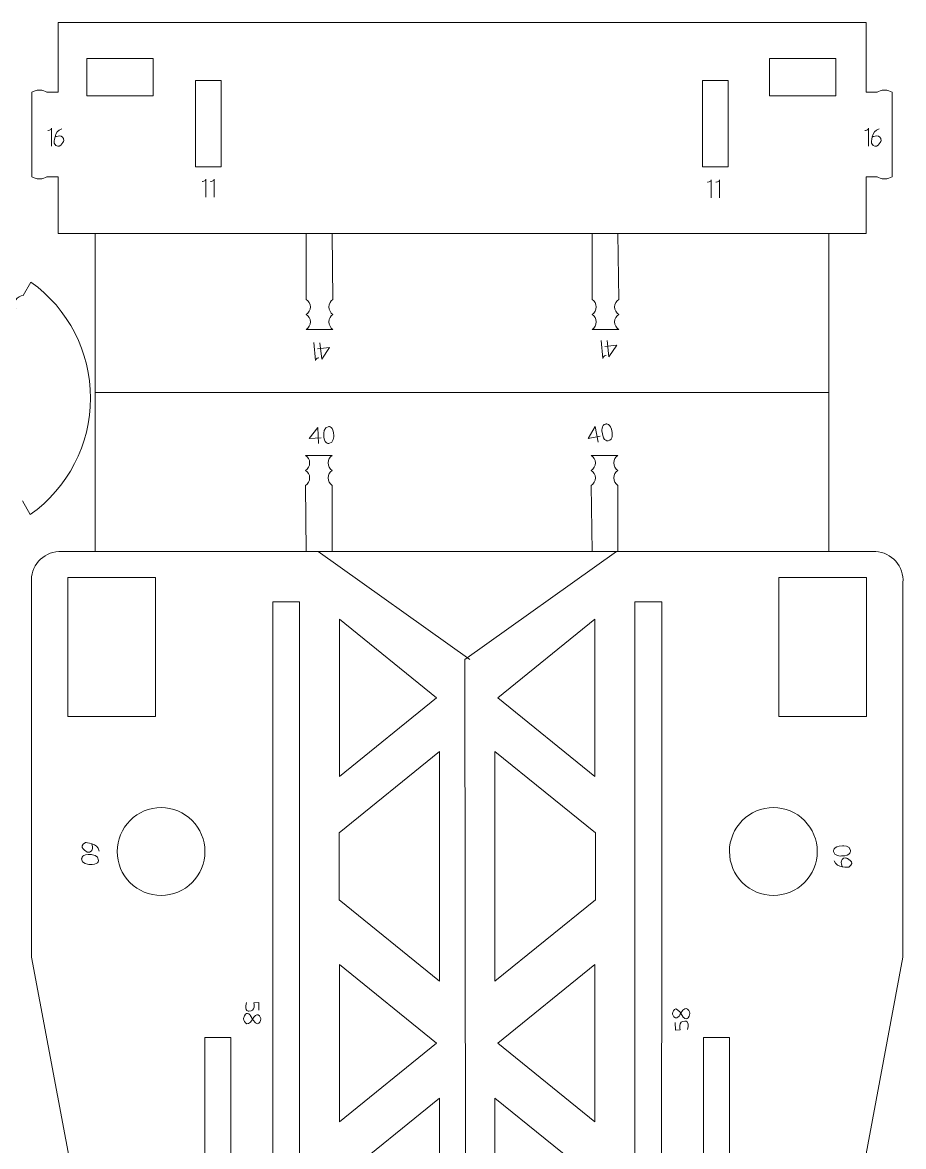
# Model space of a CAD drawing. Header units: centimetres. Extents: x -25 to 25, y -32.5 to 32.5.
# Drawn here: x 3.42 to 13.63, y 7.08 to 20.1 of the extents above; entities that cross this region are included whole.
import ezdxf

# ---------------------------------------------------------------- set-up
doc = ezdxf.new("R2010")
doc.units = ezdxf.units.CM
doc.header["$MEASUREMENT"] = 0
doc.layers.add('Capa 1', color=7, linetype='Continuous')

msp = doc.modelspace()

# ---------------------------------------------------------------- linework, layer by layer
at = {"layer": 'Capa 1', "color": 250, "lineweight": 20}
for points, knots in [([(3.70467, 19.29612), (3.70467, 19.29612), (3.83357, 19.29612), (3.83357, 19.29612), (3.83357, 19.29612), (3.83357, 19.29612), (3.83357, 20.10379), (3.83357, 20.10379), (3.83357, 20.10379), (3.83357, 20.10379), (13.19939, 20.10379), (13.19939, 20.10379), (13.19939, 20.10379), (13.19939, 20.10379), (13.19939, 19.29612), (13.19939, 19.29612), (13.19939, 19.29612), (13.19939, 19.29612), (13.32608, 19.29612), (13.32608, 19.29612)], [0, 0, 0, 0, 0.16666667, 0.16666667, 0.16666667, 0.16666667, 0.33333333, 0.33333333, 0.33333333, 0.33333333, 0.5, 0.5, 0.5, 0.5, 0.66666667, 0.66666667, 0.66666667, 0.66666667, 1, 1, 1, 1]), ([(4.93778, 19.2521), (4.93778, 19.2521), (4.16563, 19.2521), (4.16563, 19.2521), (4.16563, 19.2521), (4.16563, 19.2521), (4.16563, 19.6876), (4.16563, 19.6876), (4.16563, 19.6876), (4.16563, 19.6876), (4.93778, 19.6876), (4.93778, 19.6876), (4.93778, 19.6876), (4.93778, 19.6876), (4.93778, 19.2521), (4.93778, 19.2521)], [0, 0, 0, 0, 0.2, 0.2, 0.2, 0.2, 0.4, 0.4, 0.4, 0.4, 0.6, 0.6, 0.6, 0.6, 1, 1, 1, 1]), ([(12.84975, 19.2521), (12.84975, 19.2521), (12.07759, 19.2521), (12.07759, 19.2521), (12.07759, 19.2521), (12.07759, 19.2521), (12.07759, 19.6876), (12.07759, 19.6876), (12.07759, 19.6876), (12.07759, 19.6876), (12.84975, 19.6876), (12.84975, 19.6876), (12.84975, 19.6876), (12.84975, 19.6876), (12.84975, 19.2521), (12.84975, 19.2521)], [0, 0, 0, 0, 0.2, 0.2, 0.2, 0.2, 0.4, 0.4, 0.4, 0.4, 0.6, 0.6, 0.6, 0.6, 1, 1, 1, 1]), ([(5.72544, 18.43262), (5.72544, 18.43262), (5.42525, 18.43262), (5.42525, 18.43262), (5.42525, 18.43262), (5.42525, 18.43262), (5.42525, 19.43331), (5.42525, 19.43331), (5.42525, 19.43331), (5.42525, 19.43331), (5.72544, 19.43331), (5.72544, 19.43331), (5.72544, 19.43331), (5.72544, 19.43331), (5.72544, 18.43262), (5.72544, 18.43262)], [0, 0, 0, 0, 0.2, 0.2, 0.2, 0.2, 0.4, 0.4, 0.4, 0.4, 0.6, 0.6, 0.6, 0.6, 1, 1, 1, 1]), ([(11.6016, 18.43262), (11.6016, 18.43262), (11.30141, 18.43262), (11.30141, 18.43262), (11.30141, 18.43262), (11.30141, 18.43262), (11.30141, 19.43331), (11.30141, 19.43331), (11.30141, 19.43331), (11.30141, 19.43331), (11.6016, 19.43331), (11.6016, 19.43331), (11.6016, 19.43331), (11.6016, 19.43331), (11.6016, 18.43262), (11.6016, 18.43262)], [0, 0, 0, 0, 0.2, 0.2, 0.2, 0.2, 0.4, 0.4, 0.4, 0.4, 0.6, 0.6, 0.6, 0.6, 1, 1, 1, 1]), ([(3.70465, 19.29612), (3.68634, 19.31039), (3.65433, 19.31984), (3.61791, 19.31984), (3.61791, 19.31984), (3.58149, 19.31984), (3.54947, 19.31039), (3.53116, 19.29612)], [0, 0, 0, 0, 0.33333333, 0.33333333, 0.33333333, 0.33333333, 1, 1, 1, 1]), ([(13.49958, 19.29612), (13.48127, 19.31039), (13.44926, 19.31984), (13.41284, 19.31984), (13.41284, 19.31984), (13.37642, 19.31984), (13.3444, 19.31039), (13.32609, 19.29612)], [0, 0, 0, 0, 0.33333333, 0.33333333, 0.33333333, 0.33333333, 1, 1, 1, 1]), ([(3.70465, 18.31578), (3.68634, 18.30151), (3.65433, 18.29206), (3.61791, 18.29206), (3.61791, 18.29206), (3.58149, 18.29206), (3.54947, 18.30151), (3.53116, 18.31578)], [0, 0, 0, 0, 0.33333333, 0.33333333, 0.33333333, 0.33333333, 1, 1, 1, 1]), ([(4.26425, 17.66088), (4.26425, 17.66088), (3.83357, 17.66088), (3.83357, 17.66088), (3.83357, 17.66088), (3.83357, 17.66088), (3.83357, 18.31578), (3.83357, 18.31578), (3.83357, 18.31578), (3.83357, 18.31578), (3.70467, 18.31578), (3.70467, 18.31578)], [0, 0, 0, 0, 0.25, 0.25, 0.25, 0.25, 0.5, 0.5, 0.5, 0.5, 1, 1, 1, 1]), ([(13.32608, 18.31578), (13.32608, 18.31578), (13.19939, 18.31578), (13.19939, 18.31578), (13.19939, 18.31578), (13.19939, 18.31578), (13.19939, 17.66088), (13.19939, 17.66088), (13.19939, 17.66088), (13.19939, 17.66088), (12.76649, 17.66088), (12.76649, 17.66088)], [0, 0, 0, 0, 0.25, 0.25, 0.25, 0.25, 0.5, 0.5, 0.5, 0.5, 1, 1, 1, 1]), ([(13.49958, 18.31578), (13.48127, 18.30151), (13.44926, 18.29206), (13.41284, 18.29206), (13.41284, 18.29206), (13.37642, 18.29206), (13.3444, 18.30151), (13.32609, 18.31578)], [0, 0, 0, 0, 0.33333333, 0.33333333, 0.33333333, 0.33333333, 1, 1, 1, 1]), ([(6.7112, 16.89493), (6.7112, 16.89493), (6.7112, 17.66089), (6.7112, 17.66089), (6.7112, 17.66089), (5.67496, 17.66089), (5.30127, 17.66089), (4.26427, 17.66089), (4.26427, 17.66089), (4.26427, 16.87415), (4.26427, 16.4972), (4.26427, 15.81793)], [0, 0, 0, 0, 0.25, 0.25, 0.25, 0.25, 0.5, 0.5, 0.5, 0.5, 1, 1, 1, 1]), ([(10.02284, 16.89497), (10.02284, 16.89497), (10.0228, 17.66089), (10.0228, 17.66089), (10.0228, 17.66089), (10.0228, 17.66089), (7.01139, 17.66089), (7.01139, 17.66089), (7.01139, 17.66089), (7.01139, 17.66089), (7.02022, 16.8948), (7.02022, 16.8948)], [0, 0, 0, 0, 0.25, 0.25, 0.25, 0.25, 0.5, 0.5, 0.5, 0.5, 1, 1, 1, 1]), ([(12.76648, 15.81793), (12.76648, 16.49733), (12.76648, 16.87411), (12.76648, 17.66089), (12.76648, 17.66089), (11.73052, 17.66089), (11.35697, 17.66089), (10.32303, 17.66089), (10.32303, 17.66089), (10.32303, 17.66089), (10.33186, 16.8948), (10.33186, 16.8948)], [0, 0, 0, 0, 0.25, 0.25, 0.25, 0.25, 0.5, 0.5, 0.5, 0.5, 1, 1, 1, 1]), ([(3.42147, 14.5614), (3.42147, 14.5614), (3.51189, 14.40272), (3.51189, 14.40272), (3.51189, 14.40272), (3.94985, 14.71291), (4.21013, 15.21579), (4.21005, 15.75251), (4.21005, 15.75251), (4.20996, 16.28609), (3.953, 16.78654), (3.51917, 17.09711), (3.51917, 17.09711), (3.51917, 17.09711), (3.43006, 16.9419), (3.43006, 16.9419)], [0, 0, 0, 0, 0.2, 0.2, 0.2, 0.2, 0.4, 0.4, 0.4, 0.4, 0.6, 0.6, 0.6, 0.6, 1, 1, 1, 1]), ([(3.34328, 16.79052), (3.32754, 16.82077), (3.32705, 16.85817), (3.34527, 16.88995), (3.34527, 16.88995), (3.36349, 16.92173), (3.39601, 16.94021), (3.43006, 16.94192)], [0, 0, 0, 0, 0.33333333, 0.33333333, 0.33333333, 0.33333333, 1, 1, 1, 1]), ([(6.7112, 16.89494), (6.73973, 16.87663), (6.75864, 16.84462), (6.75864, 16.8082), (6.75864, 16.8082), (6.75864, 16.77178), (6.73973, 16.73976), (6.7112, 16.72145)], [0, 0, 0, 0, 0.33333333, 0.33333333, 0.33333333, 0.33333333, 1, 1, 1, 1]), ([(7.02021, 16.89478), (6.99168, 16.87647), (6.97277, 16.84445), (6.97277, 16.80803), (6.97277, 16.80803), (6.97277, 16.77161), (6.99168, 16.7396), (7.02021, 16.72129)], [0, 0, 0, 0, 0.33333333, 0.33333333, 0.33333333, 0.33333333, 1, 1, 1, 1]), ([(10.02284, 16.89495), (10.05137, 16.87664), (10.07028, 16.84463), (10.07028, 16.80821), (10.07028, 16.80821), (10.07028, 16.77179), (10.05137, 16.73977), (10.02284, 16.72146)], [0, 0, 0, 0, 0.33333333, 0.33333333, 0.33333333, 0.33333333, 1, 1, 1, 1]), ([(10.33185, 16.89479), (10.30332, 16.87648), (10.28441, 16.84446), (10.28441, 16.80804), (10.28441, 16.80804), (10.28441, 16.77162), (10.30332, 16.73961), (10.33185, 16.7213)], [0, 0, 0, 0, 0.33333333, 0.33333333, 0.33333333, 0.33333333, 1, 1, 1, 1]), ([(6.7112, 16.72145), (6.73973, 16.70314), (6.75864, 16.67112), (6.75864, 16.6347), (6.75864, 16.6347), (6.75864, 16.59828), (6.73973, 16.56627), (6.7112, 16.54796)], [0, 0, 0, 0, 0.33333333, 0.33333333, 0.33333333, 0.33333333, 1, 1, 1, 1]), ([(7.02021, 16.72129), (6.99168, 16.70297), (6.97277, 16.67096), (6.97277, 16.63454), (6.97277, 16.63454), (6.97277, 16.59812), (6.99168, 16.56611), (7.02021, 16.54779)], [0, 0, 0, 0, 0.33333333, 0.33333333, 0.33333333, 0.33333333, 1, 1, 1, 1]), ([(10.02284, 16.72146), (10.05137, 16.70315), (10.07028, 16.67113), (10.07028, 16.63471), (10.07028, 16.63471), (10.07028, 16.59829), (10.05137, 16.56628), (10.02284, 16.54797)], [0, 0, 0, 0, 0.33333333, 0.33333333, 0.33333333, 0.33333333, 1, 1, 1, 1]), ([(10.33185, 16.7213), (10.30332, 16.70298), (10.28441, 16.67097), (10.28441, 16.63455), (10.28441, 16.63455), (10.28441, 16.59813), (10.30332, 16.56612), (10.33185, 16.5478)], [0, 0, 0, 0, 0.33333333, 0.33333333, 0.33333333, 0.33333333, 1, 1, 1, 1]), ([(4.26427, 13.97497), (4.26427, 14.76171), (4.26427, 15.13866), (4.26427, 15.81793), (4.26427, 15.81793), (4.26427, 15.81793), (12.76648, 15.81793), (12.76648, 15.81793), (12.76648, 15.81793), (12.76648, 15.13853), (12.76648, 14.76175), (12.76648, 13.97497)], [0, 0, 0, 0, 0.25, 0.25, 0.25, 0.25, 0.5, 0.5, 0.5, 0.5, 1, 1, 1, 1]), ([(6.70238, 14.91428), (6.73091, 14.93259), (6.74982, 14.96461), (6.74982, 15.00103), (6.74982, 15.00103), (6.74982, 15.03745), (6.73091, 15.06946), (6.70238, 15.08777)], [0, 0, 0, 0, 0.33333333, 0.33333333, 0.33333333, 0.33333333, 1, 1, 1, 1]), ([(7.01139, 14.91444), (6.98286, 14.93276), (6.96395, 14.96477), (6.96395, 15.00119), (6.96395, 15.00119), (6.96395, 15.03761), (6.98286, 15.06962), (7.01139, 15.08794)], [0, 0, 0, 0, 0.33333333, 0.33333333, 0.33333333, 0.33333333, 1, 1, 1, 1]), ([(10.01402, 14.91427), (10.04255, 14.93258), (10.06146, 14.9646), (10.06146, 15.00102), (10.06146, 15.00102), (10.06146, 15.03744), (10.04255, 15.06945), (10.01402, 15.08776)], [0, 0, 0, 0, 0.33333333, 0.33333333, 0.33333333, 0.33333333, 1, 1, 1, 1]), ([(10.32303, 14.91443), (10.2945, 14.93275), (10.27559, 14.96476), (10.27559, 15.00118), (10.27559, 15.00118), (10.27559, 15.0376), (10.2945, 15.06961), (10.32303, 15.08793)], [0, 0, 0, 0, 0.33333333, 0.33333333, 0.33333333, 0.33333333, 1, 1, 1, 1]), ([(6.70238, 14.74079), (6.73091, 14.7591), (6.74982, 14.79111), (6.74982, 14.82753), (6.74982, 14.82753), (6.74982, 14.86395), (6.73091, 14.89597), (6.70238, 14.91428)], [0, 0, 0, 0, 0.33333333, 0.33333333, 0.33333333, 0.33333333, 1, 1, 1, 1]), ([(7.01139, 14.74095), (6.98286, 14.75926), (6.96395, 14.79128), (6.96395, 14.8277), (6.96395, 14.8277), (6.96395, 14.86412), (6.98286, 14.89613), (7.01139, 14.91444)], [0, 0, 0, 0, 0.33333333, 0.33333333, 0.33333333, 0.33333333, 1, 1, 1, 1]), ([(10.01402, 14.74078), (10.04255, 14.75909), (10.06146, 14.7911), (10.06146, 14.82752), (10.06146, 14.82752), (10.06146, 14.86394), (10.04255, 14.89596), (10.01402, 14.91427)], [0, 0, 0, 0, 0.33333333, 0.33333333, 0.33333333, 0.33333333, 1, 1, 1, 1]), ([(10.32303, 14.74094), (10.2945, 14.75925), (10.27559, 14.79127), (10.27559, 14.82769), (10.27559, 14.82769), (10.27559, 14.86411), (10.2945, 14.89612), (10.32303, 14.91443)], [0, 0, 0, 0, 0.33333333, 0.33333333, 0.33333333, 0.33333333, 1, 1, 1, 1]), ([(8.57576, -8.03201), (8.57576, -8.03201), (6.86576, -9.30915), (6.86576, -9.30915), (6.86576, -9.30915), (6.86576, -9.30915), (5.52988, -9.30915), (5.52988, -9.30915), (5.52988, -9.30915), (5.52988, -9.30915), (5.10465, -8.80349), (5.10465, -8.80349), (5.10465, -8.80349), (5.10465, -8.80349), (5.10465, -5.0696), (5.10465, -5.0696), (5.10465, -5.0696), (4.79889, -4.92232), (4.60492, -4.61257), (4.60584, -4.27324), (4.60584, -4.27324), (4.60677, -3.93389), (4.7981, -3.62735), (5.10465, -3.48177), (5.10465, -3.48177), (5.10465, -3.48177), (5.10465, 5.73715), (5.10465, 5.73715), (5.10465, 5.73715), (5.10465, 5.73715), (3.83049, 5.73715), (3.83049, 5.73715), (3.83049, 5.73715), (3.74758, 5.73719), (3.66851, 5.77203), (3.61251, 5.83317), (3.61251, 5.83317), (3.55653, 5.89436), (3.52877, 5.97577), (3.53604, 6.05836), (3.53604, 6.05836), (3.53604, 6.05836), (3.53604, 6.55398), (3.53604, 6.55398), (3.53604, 6.55398), (3.53604, 6.55398), (4.01915, 6.64479), (4.01915, 6.64479), (4.01915, 6.64479), (4.01915, 6.64479), (3.5252, 9.27346), (3.5252, 9.27346), (3.5252, 9.27346), (3.5252, 9.27346), (3.5252, 13.61561), (3.5252, 13.61561), (3.5252, 13.61561), (3.51887, 13.7054), (3.54882, 13.79393), (3.60829, 13.86149), (3.60829, 13.86149), (3.66775, 13.92903), (3.75134, 13.9699), (3.8412, 13.97497), (3.8412, 13.97497), (3.8412, 13.97497), (6.84714, 13.97497), (6.84714, 13.97497), (6.84714, 13.97497), (6.84714, 13.97497), (8.60511, 12.7246), (8.60511, 12.7246)], [0, 0, 0, 0, 0.05263158, 0.05263158, 0.05263158, 0.05263158, 0.10526316, 0.10526316, 0.10526316, 0.10526316, 0.15789474, 0.15789474, 0.15789474, 0.15789474, 0.21052632, 0.21052632, 0.21052632, 0.21052632, 0.26315789, 0.26315789, 0.26315789, 0.26315789, 0.31578947, 0.31578947, 0.31578947, 0.31578947, 0.36842105, 0.36842105, 0.36842105, 0.36842105, 0.42105263, 0.42105263, 0.42105263, 0.42105263, 0.47368421, 0.47368421, 0.47368421, 0.47368421, 0.52631579, 0.52631579, 0.52631579, 0.52631579, 0.57894737, 0.57894737, 0.57894737, 0.57894737, 0.63157895, 0.63157895, 0.63157895, 0.63157895, 0.68421053, 0.68421053, 0.68421053, 0.68421053, 0.73684211, 0.73684211, 0.73684211, 0.73684211, 0.78947368, 0.78947368, 0.78947368, 0.78947368, 0.84210526, 0.84210526, 0.84210526, 0.84210526, 0.89473684, 0.89473684, 0.89473684, 0.89473684, 1, 1, 1, 1]), ([(13.32103, 5.73715), (13.40394, 5.73719), (13.48301, 5.77203), (13.53901, 5.83317), (13.53901, 5.83317), (13.59499, 5.89436), (13.62275, 5.97577), (13.61548, 6.05836), (13.61548, 6.05836), (13.61548, 6.05836), (13.61548, 6.55398), (13.61548, 6.55398), (13.61548, 6.55398), (13.61548, 6.55398), (13.13237, 6.64479), (13.13237, 6.64479), (13.13237, 6.64479), (13.13237, 6.64479), (13.62632, 9.27346), (13.62632, 9.27346), (13.62632, 9.27346), (13.62632, 9.27346), (13.62632, 13.61561), (13.62632, 13.61561), (13.62632, 13.61561), (13.63265, 13.7054), (13.6027, 13.79393), (13.54323, 13.86149), (13.54323, 13.86149), (13.48377, 13.92903), (13.40018, 13.9699), (13.31032, 13.97497), (13.31032, 13.97497), (13.31032, 13.97497), (10.30438, 13.97497), (10.30438, 13.97497), (10.30438, 13.97497), (10.30438, 13.97497), (8.54641, 12.7246), (8.54641, 12.7246), (8.54641, 12.7246), (8.54641, 12.7246), (8.57576, -8.03201), (8.57576, -8.03201), (8.57576, -8.03201), (8.57576, -8.03201), (10.28576, -9.30915), (10.28576, -9.30915), (10.28576, -9.30915), (10.28576, -9.30915), (11.62164, -9.30915), (11.62164, -9.30915), (11.62164, -9.30915), (11.62164, -9.30915), (12.04687, -8.80349), (12.04687, -8.80349), (12.04687, -8.80349), (12.04687, -8.80349), (12.04687, -5.0696), (12.04687, -5.0696), (12.04687, -5.0696), (12.35263, -4.92232), (12.5466, -4.61257), (12.54568, -4.27324), (12.54568, -4.27324), (12.54475, -3.93389), (12.35342, -3.62735), (12.04687, -3.48177), (12.04687, -3.48177), (12.04687, -3.48177), (12.04687, 5.73715), (12.04687, 5.73715), (12.04687, 5.73715), (12.04687, 5.73715), (13.32103, 5.73715), (13.32103, 5.73715)], [0, 0, 0, 0, 0.05, 0.05, 0.05, 0.05, 0.1, 0.1, 0.1, 0.1, 0.15, 0.15, 0.15, 0.15, 0.2, 0.2, 0.2, 0.2, 0.25, 0.25, 0.25, 0.25, 0.3, 0.3, 0.3, 0.3, 0.35, 0.35, 0.35, 0.35, 0.4, 0.4, 0.4, 0.4, 0.45, 0.45, 0.45, 0.45, 0.5, 0.5, 0.5, 0.5, 0.55, 0.55, 0.55, 0.55, 0.6, 0.6, 0.6, 0.6, 0.65, 0.65, 0.65, 0.65, 0.7, 0.7, 0.7, 0.7, 0.75, 0.75, 0.75, 0.75, 0.8, 0.8, 0.8, 0.8, 0.85, 0.85, 0.85, 0.85, 0.9, 0.9, 0.9, 0.9, 1, 1, 1, 1]), ([(3.94829, 12.06513), (3.94829, 12.06513), (4.96389, 12.06513), (4.96389, 12.06513), (4.96389, 12.06513), (4.96389, 12.06513), (4.96389, 13.67202), (4.96389, 13.67202), (4.96389, 13.67202), (4.96389, 13.67202), (3.94829, 13.67202), (3.94829, 13.67202), (3.94829, 13.67202), (3.94829, 13.67202), (3.94829, 12.06513), (3.94829, 12.06513)], [0, 0, 0, 0, 0.2, 0.2, 0.2, 0.2, 0.4, 0.4, 0.4, 0.4, 0.6, 0.6, 0.6, 0.6, 1, 1, 1, 1]), ([(13.20323, 12.06513), (13.20323, 12.06513), (12.18763, 12.06513), (12.18763, 12.06513), (12.18763, 12.06513), (12.18763, 12.06513), (12.18763, 13.67202), (12.18763, 13.67202), (12.18763, 13.67202), (12.18763, 13.67202), (13.20323, 13.67202), (13.20323, 13.67202), (13.20323, 13.67202), (13.20323, 13.67202), (13.20323, 12.06513), (13.20323, 12.06513)], [0, 0, 0, 0, 0.2, 0.2, 0.2, 0.2, 0.4, 0.4, 0.4, 0.4, 0.6, 0.6, 0.6, 0.6, 1, 1, 1, 1]), ([(6.325, -8.60926), (6.325, -8.60926), (6.63388, -8.60926), (6.63388, -8.60926), (6.63388, -8.60926), (6.63388, -8.60926), (6.70253, -7.22588), (6.70253, -7.22588), (6.70253, -7.22588), (6.70253, -7.22588), (6.63388, -7.22588), (6.63388, -7.22588), (6.63388, -7.22588), (6.63388, -7.22588), (6.63388, 1.34313), (6.63388, 1.34313), (6.63388, 1.34313), (6.63388, 1.34313), (6.74854, 2.29325), (6.74854, 2.29325), (6.74854, 2.29325), (6.74854, 2.29325), (6.63388, 3.24813), (6.63388, 3.24813), (6.63388, 3.24813), (6.63388, 3.24813), (6.63388, 13.39281), (6.63388, 13.39281), (6.63388, 13.39281), (6.63388, 13.39281), (6.325, 13.39281), (6.325, 13.39281), (6.325, 13.39281), (6.325, 13.39281), (6.325, 3.25454), (6.325, 3.25454), (6.325, 3.25454), (6.325, 3.25454), (6.26327, 2.29325), (6.26327, 2.29325), (6.26327, 2.29325), (6.26327, 2.29325), (6.325, 1.35835), (6.325, 1.35835), (6.325, 1.35835), (6.325, 1.35835), (6.325, -8.60926), (6.325, -8.60926)], [0, 0, 0, 0, 0.07692308, 0.07692308, 0.07692308, 0.07692308, 0.15384615, 0.15384615, 0.15384615, 0.15384615, 0.23076923, 0.23076923, 0.23076923, 0.23076923, 0.30769231, 0.30769231, 0.30769231, 0.30769231, 0.38461538, 0.38461538, 0.38461538, 0.38461538, 0.46153846, 0.46153846, 0.46153846, 0.46153846, 0.53846154, 0.53846154, 0.53846154, 0.53846154, 0.61538462, 0.61538462, 0.61538462, 0.61538462, 0.69230769, 0.69230769, 0.69230769, 0.69230769, 0.76923077, 0.76923077, 0.76923077, 0.76923077, 0.84615385, 0.84615385, 0.84615385, 0.84615385, 1, 1, 1, 1]), ([(10.82955, -8.60926), (10.82955, -8.60926), (10.51819, -8.60926), (10.51819, -8.60926), (10.51819, -8.60926), (10.51819, -8.60926), (10.44899, -7.22588), (10.44899, -7.22588), (10.44899, -7.22588), (10.44899, -7.22588), (10.51819, -7.22588), (10.51819, -7.22588), (10.51819, -7.22588), (10.51819, -7.22588), (10.51819, 1.54598), (10.51819, 1.54598), (10.51819, 1.54598), (10.51819, 1.54598), (10.43882, 2.29325), (10.43882, 2.29325), (10.43882, 2.29325), (10.43882, 2.29325), (10.51819, 3.19522), (10.51819, 3.19522), (10.51819, 3.19522), (10.51819, 3.19522), (10.51819, 13.39281), (10.51819, 13.39281), (10.51819, 13.39281), (10.51819, 13.39281), (10.82955, 13.39281), (10.82955, 13.39281), (10.82955, 13.39281), (10.82955, 13.39281), (10.82751, 3.16855), (10.82751, 3.16855), (10.82751, 3.16855), (10.82751, 3.16855), (10.90238, 2.29325), (10.90238, 2.29325), (10.90238, 2.29325), (10.90238, 2.29325), (10.82749, 1.53254), (10.82749, 1.53254), (10.82749, 1.53254), (10.82749, 1.53254), (10.82955, -8.60926), (10.82955, -8.60926)], [0, 0, 0, 0, 0.07692308, 0.07692308, 0.07692308, 0.07692308, 0.15384615, 0.15384615, 0.15384615, 0.15384615, 0.23076923, 0.23076923, 0.23076923, 0.23076923, 0.30769231, 0.30769231, 0.30769231, 0.30769231, 0.38461538, 0.38461538, 0.38461538, 0.38461538, 0.46153846, 0.46153846, 0.46153846, 0.46153846, 0.53846154, 0.53846154, 0.53846154, 0.53846154, 0.61538462, 0.61538462, 0.61538462, 0.61538462, 0.69230769, 0.69230769, 0.69230769, 0.69230769, 0.76923077, 0.76923077, 0.76923077, 0.76923077, 0.84615385, 0.84615385, 0.84615385, 0.84615385, 1, 1, 1, 1]), ([(7.09618, 11.36916), (7.09618, 11.36916), (8.22046, 12.27925), (8.22046, 12.27925), (8.22046, 12.27925), (8.22046, 12.27925), (7.09618, 13.18935), (7.09618, 13.18935), (7.09618, 13.18935), (7.09618, 13.18935), (7.09618, 11.36916), (7.09618, 11.36916)], [0, 0, 0, 0, 0.25, 0.25, 0.25, 0.25, 0.5, 0.5, 0.5, 0.5, 1, 1, 1, 1]), ([(10.05534, 11.36916), (10.05534, 11.36916), (8.93106, 12.27925), (8.93106, 12.27925), (8.93106, 12.27925), (8.93106, 12.27925), (10.05534, 13.18935), (10.05534, 13.18935), (10.05534, 13.18935), (10.05534, 13.18935), (10.05534, 11.36916), (10.05534, 11.36916)], [0, 0, 0, 0, 0.25, 0.25, 0.25, 0.25, 0.5, 0.5, 0.5, 0.5, 1, 1, 1, 1]), ([(8.25401, 8.9974), (8.25401, 8.9974), (8.25401, 11.65811), (8.25401, 11.65811), (8.25401, 11.65811), (8.25401, 11.65811), (7.09024, 10.71539), (7.09024, 10.71539), (7.09024, 10.71539), (7.09024, 10.71539), (7.09024, 9.94018), (7.09024, 9.94018), (7.09024, 9.94018), (7.09024, 9.94018), (8.25401, 8.9974), (8.25401, 8.9974)], [0, 0, 0, 0, 0.2, 0.2, 0.2, 0.2, 0.4, 0.4, 0.4, 0.4, 0.6, 0.6, 0.6, 0.6, 1, 1, 1, 1]), ([(8.89751, 8.9974), (8.89751, 8.9974), (8.89751, 11.65811), (8.89751, 11.65811), (8.89751, 11.65811), (8.89751, 11.65811), (10.06128, 10.71539), (10.06128, 10.71539), (10.06128, 10.71539), (10.06128, 10.71539), (10.06128, 9.94018), (10.06128, 9.94018), (10.06128, 9.94018), (10.06128, 9.94018), (8.89751, 8.9974), (8.89751, 8.9974)], [0, 0, 0, 0, 0.2, 0.2, 0.2, 0.2, 0.4, 0.4, 0.4, 0.4, 0.6, 0.6, 0.6, 0.6, 1, 1, 1, 1]), ([(4.51885, 10.49896), (4.51877, 10.36411), (4.57224, 10.23478), (4.66757, 10.13939), (4.66757, 10.13939), (4.76284, 10.04399), (4.89274, 9.99034), (5.02759, 9.99022), (5.02759, 9.99022), (5.16244, 9.99013), (5.29176, 10.04365), (5.3872, 10.13893), (5.3872, 10.13893), (5.4826, 10.2342), (5.53625, 10.36411), (5.53634, 10.49896), (5.53634, 10.49896), (5.53642, 10.63381), (5.48294, 10.76317), (5.38763, 10.85858), (5.38763, 10.85858), (5.29235, 10.95397), (5.16244, 11.00762), (5.02759, 11.00769), (5.02759, 11.00769), (4.89274, 11.00778), (4.76342, 10.9543), (4.66798, 10.85904), (4.66798, 10.85904), (4.57257, 10.76371), (4.51894, 10.63381), (4.51885, 10.49896)], [0, 0, 0, 0, 0.11111111, 0.11111111, 0.11111111, 0.11111111, 0.22222222, 0.22222222, 0.22222222, 0.22222222, 0.33333333, 0.33333333, 0.33333333, 0.33333333, 0.44444444, 0.44444444, 0.44444444, 0.44444444, 0.55555556, 0.55555556, 0.55555556, 0.55555556, 0.66666667, 0.66666667, 0.66666667, 0.66666667, 0.77777778, 0.77777778, 0.77777778, 0.77777778, 1, 1, 1, 1]), ([(12.63267, 10.49896), (12.63275, 10.36411), (12.57928, 10.23478), (12.48395, 10.13939), (12.48395, 10.13939), (12.38868, 10.04399), (12.25878, 9.99034), (12.12393, 9.99022), (12.12393, 9.99022), (11.98908, 9.99013), (11.85976, 10.04365), (11.76432, 10.13893), (11.76432, 10.13893), (11.66892, 10.2342), (11.61527, 10.36411), (11.61518, 10.49896), (11.61518, 10.49896), (11.6151, 10.63381), (11.66858, 10.76317), (11.76389, 10.85858), (11.76389, 10.85858), (11.85917, 10.95397), (11.98908, 11.00762), (12.12393, 11.00769), (12.12393, 11.00769), (12.25878, 11.00778), (12.3881, 10.9543), (12.48354, 10.85904), (12.48354, 10.85904), (12.57895, 10.76371), (12.63258, 10.63381), (12.63267, 10.49896)], [0, 0, 0, 0, 0.11111111, 0.11111111, 0.11111111, 0.11111111, 0.22222222, 0.22222222, 0.22222222, 0.22222222, 0.33333333, 0.33333333, 0.33333333, 0.33333333, 0.44444444, 0.44444444, 0.44444444, 0.44444444, 0.55555556, 0.55555556, 0.55555556, 0.55555556, 0.66666667, 0.66666667, 0.66666667, 0.66666667, 0.77777778, 0.77777778, 0.77777778, 0.77777778, 1, 1, 1, 1]), ([(7.09618, 7.36828), (7.09618, 7.36828), (8.22046, 8.27839), (8.22046, 8.27839), (8.22046, 8.27839), (8.22046, 8.27839), (7.09618, 9.18849), (7.09618, 9.18849), (7.09618, 9.18849), (7.09618, 9.18849), (7.09618, 7.36828), (7.09618, 7.36828)], [0, 0, 0, 0, 0.25, 0.25, 0.25, 0.25, 0.5, 0.5, 0.5, 0.5, 1, 1, 1, 1]), ([(10.05534, 7.36828), (10.05534, 7.36828), (8.93106, 8.27839), (8.93106, 8.27839), (8.93106, 8.27839), (8.93106, 8.27839), (10.05534, 9.18849), (10.05534, 9.18849), (10.05534, 9.18849), (10.05534, 9.18849), (10.05534, 7.36828), (10.05534, 7.36828)], [0, 0, 0, 0, 0.25, 0.25, 0.25, 0.25, 0.5, 0.5, 0.5, 0.5, 1, 1, 1, 1]), ([(5.53543, 5.8508), (5.53543, 5.8508), (5.83561, 5.8508), (5.83561, 5.8508), (5.83561, 5.8508), (5.83561, 5.8508), (5.83561, 8.34607), (5.83561, 8.34607), (5.83561, 8.34607), (5.83561, 8.34607), (5.53543, 8.34607), (5.53543, 8.34607), (5.53543, 8.34607), (5.53543, 8.34607), (5.53543, 5.8508), (5.53543, 5.8508)], [0, 0, 0, 0, 0.2, 0.2, 0.2, 0.2, 0.4, 0.4, 0.4, 0.4, 0.6, 0.6, 0.6, 0.6, 1, 1, 1, 1]), ([(11.61644, 5.8508), (11.61644, 5.8508), (11.31626, 5.8508), (11.31626, 5.8508), (11.31626, 5.8508), (11.31626, 5.8508), (11.31626, 8.34607), (11.31626, 8.34607), (11.31626, 8.34607), (11.31626, 8.34607), (11.61644, 8.34607), (11.61644, 8.34607), (11.61644, 8.34607), (11.61644, 8.34607), (11.61644, 5.8508), (11.61644, 5.8508)], [0, 0, 0, 0, 0.2, 0.2, 0.2, 0.2, 0.4, 0.4, 0.4, 0.4, 0.6, 0.6, 0.6, 0.6, 1, 1, 1, 1]), ([(8.25401, 4.98015), (8.25401, 4.98015), (8.25401, 7.64087), (8.25401, 7.64087), (8.25401, 7.64087), (8.25401, 7.64087), (7.09024, 6.69813), (7.09024, 6.69813), (7.09024, 6.69813), (7.09024, 6.69813), (7.09024, 5.92288), (7.09024, 5.92288), (7.09024, 5.92288), (7.09024, 5.92288), (8.25401, 4.98015), (8.25401, 4.98015)], [0, 0, 0, 0, 0.2, 0.2, 0.2, 0.2, 0.4, 0.4, 0.4, 0.4, 0.6, 0.6, 0.6, 0.6, 1, 1, 1, 1]), ([(8.89751, 4.98015), (8.89751, 4.98015), (8.89751, 7.64087), (8.89751, 7.64087), (8.89751, 7.64087), (8.89751, 7.64087), (10.06128, 6.69813), (10.06128, 6.69813), (10.06128, 6.69813), (10.06128, 6.69813), (10.06128, 5.92288), (10.06128, 5.92288), (10.06128, 5.92288), (10.06128, 5.92288), (8.89751, 4.98015), (8.89751, 4.98015)], [0, 0, 0, 0, 0.2, 0.2, 0.2, 0.2, 0.4, 0.4, 0.4, 0.4, 0.6, 0.6, 0.6, 0.6, 1, 1, 1, 1])]:
    msp.add_open_spline(points, degree=3, knots=knots, dxfattribs=at)
for points in [[(3.53116, 18.31578), (3.53116, 18.31578), (3.53116, 19.29612), (3.53116, 19.29612)], [(13.49958, 19.29612), (13.49958, 19.29612), (13.49958, 18.31578), (13.49958, 18.31578)], [(7.01141, 17.66088), (7.01141, 17.66088), (6.71122, 17.66088), (6.71122, 17.66088)], [(10.32304, 17.66088), (10.32304, 17.66088), (10.02281, 17.66088), (10.02281, 17.66088)], [(7.02021, 16.54779), (7.02021, 16.54779), (6.7112, 16.54796), (6.7112, 16.54796)], [(10.33185, 16.5478), (10.33185, 16.5478), (10.02284, 16.54797), (10.02284, 16.54797)], [(7.01139, 15.08794), (7.01139, 15.08794), (6.70238, 15.08777), (6.70238, 15.08777)], [(10.32303, 15.08793), (10.32303, 15.08793), (10.01402, 15.08776), (10.01402, 15.08776)], [(6.70236, 14.74081), (6.70236, 14.74081), (6.7112, 13.97497), (6.7112, 13.97497)], [(7.01139, 13.97497), (7.01139, 13.97497), (7.01139, 14.74094), (7.01139, 14.74094)], [(10.014, 14.74077), (10.014, 14.74077), (10.0228, 13.97497), (10.0228, 13.97497)], [(10.32303, 13.97497), (10.32303, 13.97497), (10.32303, 14.74094), (10.32303, 14.74094)], [(10.30439, 13.97497), (10.30439, 13.97497), (6.84714, 13.97497), (6.84714, 13.97497)]]:
    msp.add_open_spline(points, degree=3, dxfattribs=at)
at = {"layer": 'Capa 1', "color": 240, "lineweight": 20}
for points in [[(3.71396, 18.85185), (3.71396, 18.85185), (3.75437, 18.8535), (3.75601, 18.88127)], [(3.75601, 18.88127), (3.75601, 18.88127), (3.75601, 18.67176), (3.75601, 18.67176)], [(13.18606, 18.85185), (13.18606, 18.85185), (13.22647, 18.8535), (13.22811, 18.88127)], [(13.22811, 18.88127), (13.22811, 18.88127), (13.22811, 18.67176), (13.22811, 18.67176)], [(5.50319, 18.26093), (5.50319, 18.26093), (5.5436, 18.26261), (5.54522, 18.29039)], [(5.54522, 18.29039), (5.54522, 18.29039), (5.54539, 18.08088), (5.54539, 18.08088)], [(5.60029, 18.26101), (5.60029, 18.26101), (5.6407, 18.26269), (5.64232, 18.29047)], [(5.64232, 18.29047), (5.64232, 18.29047), (5.64249, 18.08096), (5.64249, 18.08096)], [(11.35931, 18.25211), (11.35931, 18.25211), (11.39972, 18.25379), (11.40134, 18.28157)], [(11.40134, 18.28157), (11.40134, 18.28157), (11.40151, 18.07206), (11.40151, 18.07206)], [(11.45641, 18.25219), (11.45641, 18.25219), (11.49682, 18.25387), (11.49844, 18.28165)], [(11.49844, 18.28165), (11.49844, 18.28165), (11.49861, 18.07214), (11.49861, 18.07214)], [(10.14854, 16.21272), (10.14854, 16.21272), (10.12646, 16.42106), (10.12646, 16.42106)], [(6.81941, 16.18619), (6.81941, 16.18619), (6.79733, 16.39453), (6.79733, 16.39453)], [(6.85812, 16.21988), (6.85812, 16.21988), (6.81811, 16.21398), (6.81941, 16.18619)], [(10.18725, 16.24641), (10.18725, 16.24641), (10.14724, 16.24051), (10.14854, 16.21272)]]:
    msp.add_open_spline(points, degree=3, dxfattribs=at)
for points, knots in [([(3.80084, 18.77976), (3.80084, 18.77976), (3.90468, 18.82031), (3.89973, 18.73165), (3.89973, 18.73165), (3.89973, 18.73165), (3.84454, 18.60988), (3.78928, 18.70557), (3.78928, 18.70557), (3.78928, 18.70557), (3.78434, 18.85064), (3.87825, 18.8704)], [0, 0, 0, 0, 0.25, 0.25, 0.25, 0.25, 0.5, 0.5, 0.5, 0.5, 1, 1, 1, 1]), ([(13.27294, 18.77976), (13.27294, 18.77976), (13.37678, 18.82031), (13.37183, 18.73165), (13.37183, 18.73165), (13.37183, 18.73165), (13.31664, 18.60988), (13.26138, 18.70557), (13.26138, 18.70557), (13.26138, 18.70557), (13.25644, 18.85064), (13.35035, 18.8704)], [0, 0, 0, 0, 0.25, 0.25, 0.25, 0.25, 0.5, 0.5, 0.5, 0.5, 1, 1, 1, 1]), ([(10.17135, 16.3503), (10.17135, 16.3503), (10.31023, 16.36502), (10.31023, 16.36502), (10.31023, 16.36502), (10.31023, 16.36502), (10.21879, 16.23102), (10.21879, 16.23102), (10.21879, 16.23102), (10.21879, 16.23102), (10.19778, 16.41776), (10.19778, 16.41776)], [0, 0, 0, 0, 0.25, 0.25, 0.25, 0.25, 0.5, 0.5, 0.5, 0.5, 1, 1, 1, 1]), ([(6.84222, 16.32377), (6.84222, 16.32377), (6.9811, 16.33849), (6.9811, 16.33849), (6.9811, 16.33849), (6.9811, 16.33849), (6.88966, 16.20449), (6.88966, 16.20449), (6.88966, 16.20449), (6.88966, 16.20449), (6.86865, 16.39123), (6.86865, 16.39123)], [0, 0, 0, 0, 0.25, 0.25, 0.25, 0.25, 0.5, 0.5, 0.5, 0.5, 1, 1, 1, 1]), ([(6.88342, 15.29126), (6.88342, 15.29126), (6.74388, 15.2855), (6.74388, 15.2855), (6.74388, 15.2855), (6.74388, 15.2855), (6.84375, 15.41334), (6.84375, 15.41334), (6.84375, 15.41334), (6.84375, 15.41334), (6.8527, 15.22564), (6.8527, 15.22564)], [0, 0, 0, 0, 0.25, 0.25, 0.25, 0.25, 0.5, 0.5, 0.5, 0.5, 1, 1, 1, 1]), ([(6.97121, 15.2266), (6.97121, 15.2266), (6.91196, 15.21646), (6.91315, 15.33351), (6.91315, 15.33351), (6.91315, 15.33351), (6.90948, 15.42249), (6.97045, 15.4227)], [0, 0, 0, 0, 0.33333333, 0.33333333, 0.33333333, 0.33333333, 1, 1, 1, 1]), ([(6.97046, 15.42251), (6.97046, 15.42251), (7.02976, 15.43262), (7.02859, 15.31563), (7.02859, 15.31563), (7.02859, 15.31563), (7.03222, 15.22665), (6.97122, 15.22638)], [0, 0, 0, 0, 0.33333333, 0.33333333, 0.33333333, 0.33333333, 1, 1, 1, 1]), ([(10.11536, 15.30962), (10.11536, 15.30962), (9.97795, 15.28464), (9.97795, 15.28464), (9.97795, 15.28464), (9.97795, 15.28464), (10.0592, 15.42504), (10.0592, 15.42504), (10.0592, 15.42504), (10.0592, 15.42504), (10.094, 15.24038), (10.094, 15.24038)], [0, 0, 0, 0, 0.25, 0.25, 0.25, 0.25, 0.5, 0.5, 0.5, 0.5, 1, 1, 1, 1]), ([(10.21124, 15.25771), (10.21124, 15.25771), (10.15395, 15.23948), (10.13896, 15.35557), (10.13896, 15.35557), (10.13896, 15.35557), (10.12304, 15.44319), (10.18339, 15.45183)], [0, 0, 0, 0, 0.33333333, 0.33333333, 0.33333333, 0.33333333, 1, 1, 1, 1]), ([(10.18343, 15.45164), (10.18343, 15.45164), (10.24077, 15.46984), (10.25577, 15.35381), (10.25577, 15.35381), (10.25577, 15.35381), (10.27166, 15.26619), (10.21128, 15.25749)], [0, 0, 0, 0, 0.33333333, 0.33333333, 0.33333333, 0.33333333, 1, 1, 1, 1]), ([(4.22542, 10.58764), (4.22542, 10.58764), (4.26003, 10.48167), (4.17179, 10.49163), (4.17179, 10.49163), (4.17179, 10.49163), (4.05334, 10.55362), (4.152, 10.60338), (4.152, 10.60338), (4.152, 10.60338), (4.29712, 10.6001), (4.31154, 10.50523)], [0, 0, 0, 0, 0.25, 0.25, 0.25, 0.25, 0.5, 0.5, 0.5, 0.5, 1, 1, 1, 1]), ([(12.82115, 10.50082), (12.82115, 10.50082), (12.80855, 10.55965), (12.92549, 10.56342), (12.92549, 10.56342), (12.92549, 10.56342), (13.01423, 10.5708), (13.01708, 10.50986)], [0, 0, 0, 0, 0.33333333, 0.33333333, 0.33333333, 0.33333333, 1, 1, 1, 1]), ([(4.1075, 10.41546), (4.1075, 10.41546), (4.1032, 10.47542), (4.21957, 10.46281), (4.21957, 10.46281), (4.21957, 10.46281), (4.30849, 10.45777), (4.30275, 10.39707)], [0, 0, 0, 0, 0.33333333, 0.33333333, 0.33333333, 0.33333333, 1, 1, 1, 1]), ([(13.01686, 10.50985), (13.01686, 10.50985), (13.02949, 10.45107), (12.9125, 10.44732), (12.9125, 10.44732), (12.9125, 10.44732), (12.82375, 10.4399), (12.82096, 10.50081)], [0, 0, 0, 0, 0.33333333, 0.33333333, 0.33333333, 0.33333333, 1, 1, 1, 1]), ([(12.92413, 10.3229), (12.92413, 10.3229), (12.87506, 10.423), (12.96383, 10.42545), (12.96383, 10.42545), (12.96383, 10.42545), (13.08977, 10.3806), (12.99902, 10.31756), (12.99902, 10.31756), (12.99902, 10.31756), (12.85487, 10.30055), (12.82735, 10.39248)], [0, 0, 0, 0, 0.25, 0.25, 0.25, 0.25, 0.5, 0.5, 0.5, 0.5, 1, 1, 1, 1]), ([(4.30256, 10.39708), (4.30256, 10.39708), (4.30682, 10.33707), (4.1905, 10.34966), (4.1905, 10.34966), (4.1905, 10.34966), (4.1016, 10.35474), (4.10728, 10.41547)], [0, 0, 0, 0, 0.33333333, 0.33333333, 0.33333333, 0.33333333, 1, 1, 1, 1]), ([(6.10387, 8.74801), (6.10387, 8.74801), (6.127, 8.64271), (6.04583, 8.6496), (6.04583, 8.6496), (6.04583, 8.6496), (5.99004, 8.63898), (6.01822, 8.74876)], [0, 0, 0, 0, 0.33333333, 0.33333333, 0.33333333, 0.33333333, 1, 1, 1, 1]), ([(6.15892, 8.65934), (6.15892, 8.65934), (6.16027, 8.7508), (6.16027, 8.7508), (6.16027, 8.7508), (6.16027, 8.7508), (6.10387, 8.74801), (6.10387, 8.74801)], [0, 0, 0, 0, 0.33333333, 0.33333333, 0.33333333, 0.33333333, 1, 1, 1, 1]), ([(11.04909, 8.62305), (11.04909, 8.62305), (10.99962, 8.5093), (10.95515, 8.61477), (10.95515, 8.61477), (10.95515, 8.61477), (10.97042, 8.77216), (11.08039, 8.58015), (11.08039, 8.58015), (11.08039, 8.58015), (11.13812, 8.51861), (11.15786, 8.62274), (11.15786, 8.62274), (11.15786, 8.62274), (11.12156, 8.75488), (11.04909, 8.62305)], [0, 0, 0, 0, 0.2, 0.2, 0.2, 0.2, 0.4, 0.4, 0.4, 0.4, 0.6, 0.6, 0.6, 0.6, 1, 1, 1, 1]), ([(6.09108, 8.55913), (6.09108, 8.55913), (6.14577, 8.67047), (6.18529, 8.56305), (6.18529, 8.56305), (6.18529, 8.56305), (6.16274, 8.40654), (6.06179, 8.60344), (6.06179, 8.60344), (6.06179, 8.60344), (6.00699, 8.66759), (5.98244, 8.56449), (5.98244, 8.56449), (5.98244, 8.56449), (6.01257, 8.43081), (6.09108, 8.55913)], [0, 0, 0, 0, 0.2, 0.2, 0.2, 0.2, 0.4, 0.4, 0.4, 0.4, 0.6, 0.6, 0.6, 0.6, 1, 1, 1, 1]), ([(10.98596, 8.5198), (10.98596, 8.5198), (10.98885, 8.42838), (10.98885, 8.42838), (10.98885, 8.42838), (10.98885, 8.42838), (11.04507, 8.43378), (11.04507, 8.43378)], [0, 0, 0, 0, 0.33333333, 0.33333333, 0.33333333, 0.33333333, 1, 1, 1, 1]), ([(11.04507, 8.43378), (11.04507, 8.43378), (11.01708, 8.5379), (11.09848, 8.53477), (11.09848, 8.53477), (11.09848, 8.53477), (11.15371, 8.54797), (11.13066, 8.43701)], [0, 0, 0, 0, 0.33333333, 0.33333333, 0.33333333, 0.33333333, 1, 1, 1, 1])]:
    msp.add_open_spline(points, degree=3, knots=knots, dxfattribs=at)

doc.saveas('drawing.dxf')
